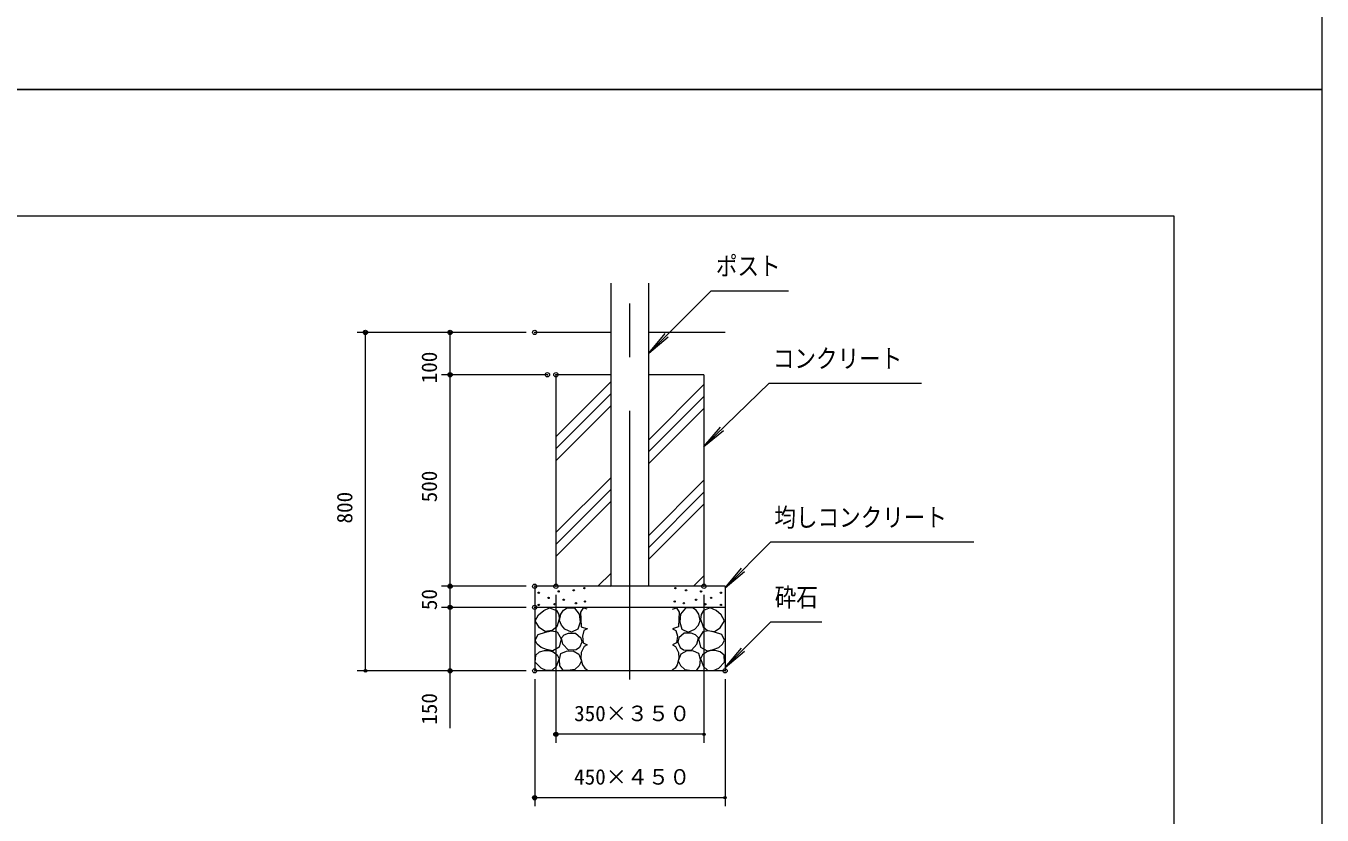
# Model space of a CAD drawing. Units: millimetres on the paper, scale 1:70. Extents: x 0 to 420, y -297 to 594.
# Drawn here: x 266.8 to 420, y -85.8 to 7.5 of the extents above; entities that cross this region are included whole.
import ezdxf
from ezdxf.enums import TextEntityAlignment as Align

# ---------------------------------------------------------------- set-up
doc = ezdxf.new("R2010")
doc.units = ezdxf.units.MM
doc.header["$PDMODE"] = 32
doc.header["$PDSIZE"] = 0.5
doc.linetypes.add('USER1', pattern=[50.8, 31.75, -6.35, 6.35, -6.35])
doc.layers.add('DEFPOINTS_3', color=7, linetype='Continuous', lineweight=9)
doc.layers.add('LY_1', color=7, linetype='Continuous', lineweight=9)
doc.styles.add('ＭＳ ゴシック', font='')
doc.styles.get('ＭＳ ゴシック').set_extended_font_data('MS Gothic')

# ---------------------------------------------------------------- blocks, each defined once
blk = doc.blocks.new('-000-_DOTSMALL')
at = {"color": 7, "linetype": 'Continuous', "lineweight": 9}
blk.add_circle((0, 0), 0.0625, dxfattribs=at)
blk.add_circle((0, 0), 0.0625, dxfattribs=at)

msp = doc.modelspace()

# ---------------------------------------------------------------- linework, layer by layer
at = {"layer": 'DEFPOINTS_3'}
for p, q in [((420, 0), (420, 297)), ((0, 0), (420, 0)), ((420, 0), (0, 0)), ((420, -297), (420, 0)), ((326.945, -58.728), (326.945, -68.728)), ((349.445, -58.728), (349.445, -68.728))]:
    msp.add_line(p, q, dxfattribs=at)
at = {"layer": 'LY_1'}
for p, q in [((402.5, -15), (17.5, -15)), ((402.5, -282), (402.5, -15)), ((335.967, -58.728), (335.967, -22.922)), ((340.422, -58.728), (340.422, -22.922)), ((335.967, -28.728), (326.945, -28.728)), ((349.445, -28.728), (340.422, -28.728)), ((329.445, -33.728), (329.445, -58.728)), ((335.967, -33.728), (329.445, -33.728)), ((346.945, -33.728), (340.422, -33.728)), ((346.945, -33.728), (346.945, -58.728)), ((326.945, -58.728), (326.945, -68.728)), ((349.445, -58.728), (326.945, -58.728)), ((349.445, -58.728), (349.445, -68.728)), ((349.445, -61.228), (326.945, -61.228)), ((328.009, -61.589), (328.697, -61.263)), ((328.697, -61.263), (329.512, -61.607)), ((347.692, -61.263), (346.877, -61.607)), ((348.38, -61.589), (347.692, -61.263)), ((326.995, -62.82), (327.412, -62.096)), ((327.412, -62.096), (328.009, -61.589)), ((329.512, -61.607), (329.782, -62.069)), ((329.856, -62.603), (329.548, -63.527)), ((329.782, -62.069), (329.856, -62.603)), ((329.887, -62.788), (330.038, -62.033)), ((330.093, -63.349), (329.887, -62.788)), ((330.038, -62.033), (330.348, -61.576)), ((330.348, -61.576), (330.793, -61.278)), ((330.793, -61.278), (331.634, -61.321)), ((331.634, -61.321), (332.217, -62.011)), ((332.217, -62.011), (332.303, -62.982)), ((332.688, -61.281), (332.362, -61.788)), ((332.362, -61.788), (332.398, -62.603)), ((332.398, -62.603), (332.434, -63.545)), ((333.158, -61.444), (332.688, -61.281)), ((343.231, -61.444), (343.702, -61.281)), ((343.702, -61.281), (344.028, -61.788)), ((343.991, -62.603), (343.955, -63.545)), ((344.028, -61.788), (343.991, -62.603)), ((344.173, -62.011), (344.086, -62.982)), ((344.755, -61.321), (344.173, -62.011)), ((345.596, -61.278), (344.755, -61.321)), ((346.041, -61.576), (345.596, -61.278)), ((346.351, -62.033), (346.041, -61.576)), ((346.296, -63.349), (346.502, -62.788)), ((346.502, -62.788), (346.351, -62.033)), ((346.607, -62.069), (346.533, -62.603)), ((346.533, -62.603), (346.841, -63.527)), ((346.877, -61.607), (346.607, -62.069)), ((348.978, -62.096), (348.38, -61.589)), ((349.394, -62.82), (348.978, -62.096)), ((327.52, -63.635), (326.995, -62.82)), ((327.339, -64.432), (328.208, -64.142)), ((328.19, -64.088), (327.52, -63.635)), ((329.023, -63.961), (328.19, -64.088)), ((328.208, -64.142), (328.942, -64.007)), ((328.942, -64.007), (329.585, -64.106)), ((329.548, -63.527), (329.023, -63.961)), ((329.585, -64.106), (330.074, -64.957)), ((330.513, -63.801), (330.093, -63.349)), ((330.422, -64.481), (330.944, -64.276)), ((331.289, -64.146), (330.513, -63.801)), ((330.944, -64.276), (331.764, -64.276)), ((332.044, -63.801), (331.289, -64.146)), ((331.764, -64.276), (332.411, -64.837)), ((332.303, -62.982), (332.044, -63.801)), ((332.434, -63.545), (333.177, -63.762)), ((332.76, -63.961), (332.579, -64.613)), ((333.158, -63.78), (332.76, -63.961)), ((343.955, -63.545), (343.213, -63.762)), ((343.231, -63.78), (343.629, -63.961)), ((343.629, -63.961), (343.81, -64.613)), ((344.626, -64.276), (343.979, -64.837)), ((344.086, -62.982), (344.345, -63.801)), ((344.345, -63.801), (345.1, -64.146)), ((345.445, -64.276), (344.626, -64.276)), ((345.1, -64.146), (345.877, -63.801)), ((345.967, -64.481), (345.445, -64.276)), ((345.877, -63.801), (346.296, -63.349)), ((346.805, -64.106), (346.316, -64.957)), ((347.447, -64.007), (346.805, -64.106)), ((346.841, -63.527), (347.366, -63.961)), ((347.366, -63.961), (348.199, -64.088)), ((348.181, -64.142), (347.447, -64.007)), ((349.05, -64.432), (348.181, -64.142)), ((348.199, -64.088), (348.869, -63.635)), ((348.869, -63.635), (349.394, -62.82)), ((326.995, -65.12), (327.339, -64.432)), ((327.23, -65.593), (326.995, -65.12)), ((327.701, -65.953), (327.23, -65.593)), ((330.074, -64.957), (329.856, -65.917)), ((330.103, -64.837), (330.422, -64.481)), ((330.275, -65.592), (330.103, -64.837)), ((330.922, -66.303), (330.275, -65.592)), ((332.519, -65.333), (332.238, -65.958)), ((332.411, -64.837), (332.519, -65.333)), ((332.796, -65.863), (332.452, -66.551)), ((332.579, -64.613), (332.688, -65.428)), ((332.688, -65.428), (333.14, -65.645)), ((333.158, -65.645), (332.796, -65.863)), ((343.231, -65.645), (343.593, -65.863)), ((343.702, -65.428), (343.249, -65.645)), ((343.593, -65.863), (343.937, -66.551)), ((343.81, -64.613), (343.702, -65.428)), ((343.979, -64.837), (343.871, -65.333)), ((343.871, -65.333), (344.151, -65.958)), ((345.467, -66.303), (346.114, -65.592)), ((346.286, -64.837), (345.967, -64.481)), ((346.114, -65.592), (346.286, -64.837)), ((346.316, -64.957), (346.533, -65.917)), ((348.688, -65.953), (349.159, -65.593)), ((349.394, -65.12), (349.05, -64.432)), ((349.159, -65.593), (349.394, -65.12)), ((326.995, -67.71), (327.067, -66.859)), ((327.067, -66.859), (327.509, -66.478)), ((327.509, -66.478), (328.1, -66.315)), ((328.335, -66.225), (327.701, -65.953)), ((328.1, -66.315), (328.616, -66.33)), ((329.078, -66.37), (328.335, -66.225)), ((328.616, -66.33), (329.114, -66.497)), ((329.856, -65.917), (329.078, -66.37)), ((329.114, -66.497), (329.598, -66.836)), ((329.856, -67.293), (329.476, -68.217)), ((329.598, -66.836), (329.856, -67.293)), ((329.866, -67.382), (330.038, -66.692)), ((329.926, -68.123), (329.866, -67.382)), ((330.038, -66.692), (330.685, -66.411)), ((330.685, -66.411), (331.483, -66.368)), ((331.85, -66.26), (330.922, -66.303)), ((331.483, -66.368), (332.173, -66.756)), ((332.238, -65.958), (331.85, -66.26)), ((332.173, -66.756), (332.475, -67.554)), ((332.452, -66.551), (332.416, -67.275)), ((332.416, -67.275), (332.597, -68)), ((343.973, -67.275), (343.792, -68)), ((344.216, -66.756), (343.914, -67.554)), ((343.937, -66.551), (343.973, -67.275)), ((344.151, -65.958), (344.539, -66.26)), ((344.906, -66.368), (344.216, -66.756)), ((344.539, -66.26), (345.467, -66.303)), ((345.704, -66.411), (344.906, -66.368)), ((346.351, -66.692), (345.704, -66.411)), ((346.524, -67.382), (346.351, -66.692)), ((346.464, -68.123), (346.524, -67.382)), ((346.533, -65.917), (347.312, -66.37)), ((346.791, -66.836), (346.533, -67.293)), ((346.533, -67.293), (346.913, -68.217)), ((347.275, -66.497), (346.791, -66.836)), ((347.773, -66.33), (347.275, -66.497)), ((347.312, -66.37), (348.054, -66.225)), ((348.29, -66.315), (347.773, -66.33)), ((348.054, -66.225), (348.688, -65.953)), ((348.88, -66.478), (348.29, -66.315)), ((349.322, -66.859), (348.88, -66.478)), ((349.394, -67.71), (349.322, -66.859)), ((349.445, -68.728), (326.945, -68.728)), ((327.701, -68.416), (326.995, -67.71)), ((328.317, -68.67), (327.701, -68.416)), ((329.005, -68.652), (328.317, -68.67)), ((329.476, -68.217), (329.005, -68.652)), ((330.297, -68.654), (329.926, -68.123)), ((330.879, -68.698), (330.297, -68.654)), ((331.699, -68.59), (330.879, -68.698)), ((332.217, -68.115), (331.699, -68.59)), ((332.475, -67.554), (332.217, -68.115)), ((332.597, -68), (332.851, -68.398)), ((332.851, -68.398), (333.195, -68.634)), ((343.539, -68.398), (343.195, -68.634)), ((343.792, -68), (343.539, -68.398)), ((343.914, -67.554), (344.173, -68.115)), ((344.173, -68.115), (344.69, -68.59)), ((344.69, -68.59), (345.51, -68.698)), ((345.51, -68.698), (346.092, -68.654)), ((346.092, -68.654), (346.464, -68.123)), ((346.913, -68.217), (347.384, -68.652)), ((347.384, -68.652), (348.072, -68.67)), ((348.072, -68.67), (348.688, -68.416)), ((348.688, -68.416), (349.394, -67.71))]:
    msp.add_line(p, q, dxfattribs=at)
at = {"layer": 'LY_1', "linetype": 'USER1', "lineweight": 18}
msp.add_line((338.195, -69.752), (338.195, -22.922), dxfattribs=at)
at = {"layer": 'LY_1', "lineweight": 18}
for p, q in [((347.791, -23.793), (340.422, -31.162)), ((347.791, -23.793), (356.941, -23.793)), ((315.945, -28.728), (305.945, -28.728)), ((306.945, -68.728), (306.945, -28.728)), ((325.945, -28.728), (315.945, -28.728)), ((316.945, -33.728), (316.945, -28.728)), ((340.422, -31.162), (342.35, -28.864)), ((340.422, -31.162), (342.72, -29.234)), ((328.445, -33.728), (315.945, -33.728)), ((316.945, -58.728), (316.945, -33.728)), ((329.445, -41.07), (335.967, -34.547)), ((340.422, -41.406), (346.945, -34.883)), ((354.669, -34.719), (346.945, -42.215)), ((354.669, -34.719), (372.669, -34.719)), ((329.445, -42.484), (335.967, -35.961)), ((340.422, -42.82), (346.945, -36.298)), ((329.445, -43.898), (335.967, -37.376)), ((340.422, -44.234), (346.945, -37.712)), ((346.945, -42.215), (348.907, -39.946)), ((346.945, -42.215), (349.271, -40.321)), ((329.445, -52.383), (335.967, -45.861)), ((329.445, -53.798), (335.967, -47.275)), ((340.422, -52.72), (346.945, -46.197)), ((329.445, -55.212), (335.967, -48.689)), ((340.422, -54.134), (346.945, -47.611)), ((340.422, -55.548), (346.945, -49.026)), ((354.854, -53.5), (349.445, -58.909)), ((354.854, -53.5), (378.854, -53.5)), ((349.445, -58.909), (351.373, -56.611)), ((334.413, -58.728), (335.967, -57.175)), ((345.727, -58.728), (346.945, -57.511)), ((349.445, -58.909), (351.743, -56.98)), ((325.945, -58.728), (315.945, -58.728)), ((316.945, -61.228), (316.945, -58.728)), ((329.445, -59.728), (329.445, -77.228)), ((335.827, -58.728), (335.967, -58.589)), ((346.945, -59.728), (346.945, -77.228)), ((325.945, -61.228), (315.945, -61.228)), ((316.945, -68.728), (316.945, -61.228)), ((354.854, -62.936), (349.445, -68.345)), ((354.854, -62.936), (360.898, -62.936)), ((349.445, -68.345), (351.373, -66.047)), ((349.445, -68.345), (351.743, -66.417)), ((315.945, -68.728), (305.945, -68.728)), ((325.945, -68.728), (315.945, -68.728)), ((316.945, -75.519), (316.945, -68.728)), ((326.945, -69.728), (326.945, -84.728)), ((349.445, -69.728), (349.445, -84.728)), ((346.945, -76.228), (329.445, -76.228)), ((349.445, -83.728), (326.945, -83.728))]:
    msp.add_line(p, q, dxfattribs=at)
at = {"layer": 'LY_1'}
for centre in [(327.429, -59.497), (329.778, -59.342), (331.559, -59.213), (332.823, -58.955), (343.566, -58.955), (344.831, -59.213), (346.612, -59.342), (348.96, -59.497), (327.429, -60.943), (328.59, -60.117), (329.287, -60.865), (330.371, -60.323), (331.817, -60.736), (332.901, -60.53), (343.488, -60.53), (344.573, -60.736), (346.018, -60.323), (347.102, -60.865), (347.799, -60.117), (348.96, -60.943)]:
    msp.add_circle(centre, 0.0774, dxfattribs=at)
for p in [(306.945, -28.728), (316.945, -28.728), (316.945, -28.728), (326.945, -28.728), (316.945, -33.728), (328.445, -33.728), (329.445, -33.728), (316.945, -58.728), (316.945, -58.728), (326.945, -58.728), (329.445, -58.728), (346.945, -58.728), (316.945, -61.228), (316.945, -61.228), (326.945, -61.228), (316.945, -68.728), (326.945, -68.728), (326.945, -68.728), (349.445, -68.728), (329.445, -76.228), (326.945, -83.728)]:
    msp.add_point(p, dxfattribs=at)

# ---------------------------------------------------------------- block references
at = {"layer": 'LY_1', "xscale": 2.32, "yscale": 2.32}
for p, rotation in [((306.945, -28.728), 90), ((316.945, -28.728), 90), ((316.945, -33.728), 90), ((316.945, -33.728), 270), ((316.945, -58.728), 90), ((316.945, -58.728), 270), ((316.945, -61.228), 90), ((316.945, -61.228), 270), ((306.945, -68.728), 270), ((316.945, -68.728), 270), ((329.445, -76.228), 180), ((326.945, -83.728), 180)]:
    msp.add_blockref('-000-_DOTSMALL', p, dxfattribs=dict(at, rotation=rotation))
for p in [(346.945, -76.228), (349.445, -83.728)]:
    msp.add_blockref('-000-_DOTSMALL', p, dxfattribs=at)

# ---------------------------------------------------------------- texts
at = {"layer": 'LY_1', "style": 'ＭＳ ゴシック', "width": 0.85}
for s, p in [('ポスト', (348.357, -22.643)), ('コンクリート', (355.086, -33.569)), ('均しコンクリート', (355.27, -52.35)), ('砕石', (355.314, -61.786))]:
    msp.add_text(s, height=2.199, dxfattribs=at).set_placement(p, align=Align.BOTTOM_LEFT)
at = {"layer": 'LY_1', "style": 'ＭＳ ゴシック'}
for s, p in [('100', (315.945, -34.746)), ('500', (315.945, -48.812)), ('800', (305.945, -51.312)), ('50', (315.945, -61.551)), ('150', (315.945, -75.098))]:
    msp.add_text(s, height=1.833, rotation=90, dxfattribs=at).set_placement(p, align=Align.BOTTOM_LEFT)
for s, p in [('350×３５０', (331.602, -75.228)), ('450×４５０', (331.602, -82.728))]:
    msp.add_text(s, height=1.833, dxfattribs=at).set_placement(p, align=Align.BOTTOM_LEFT)

doc.saveas('drawing.dxf')
